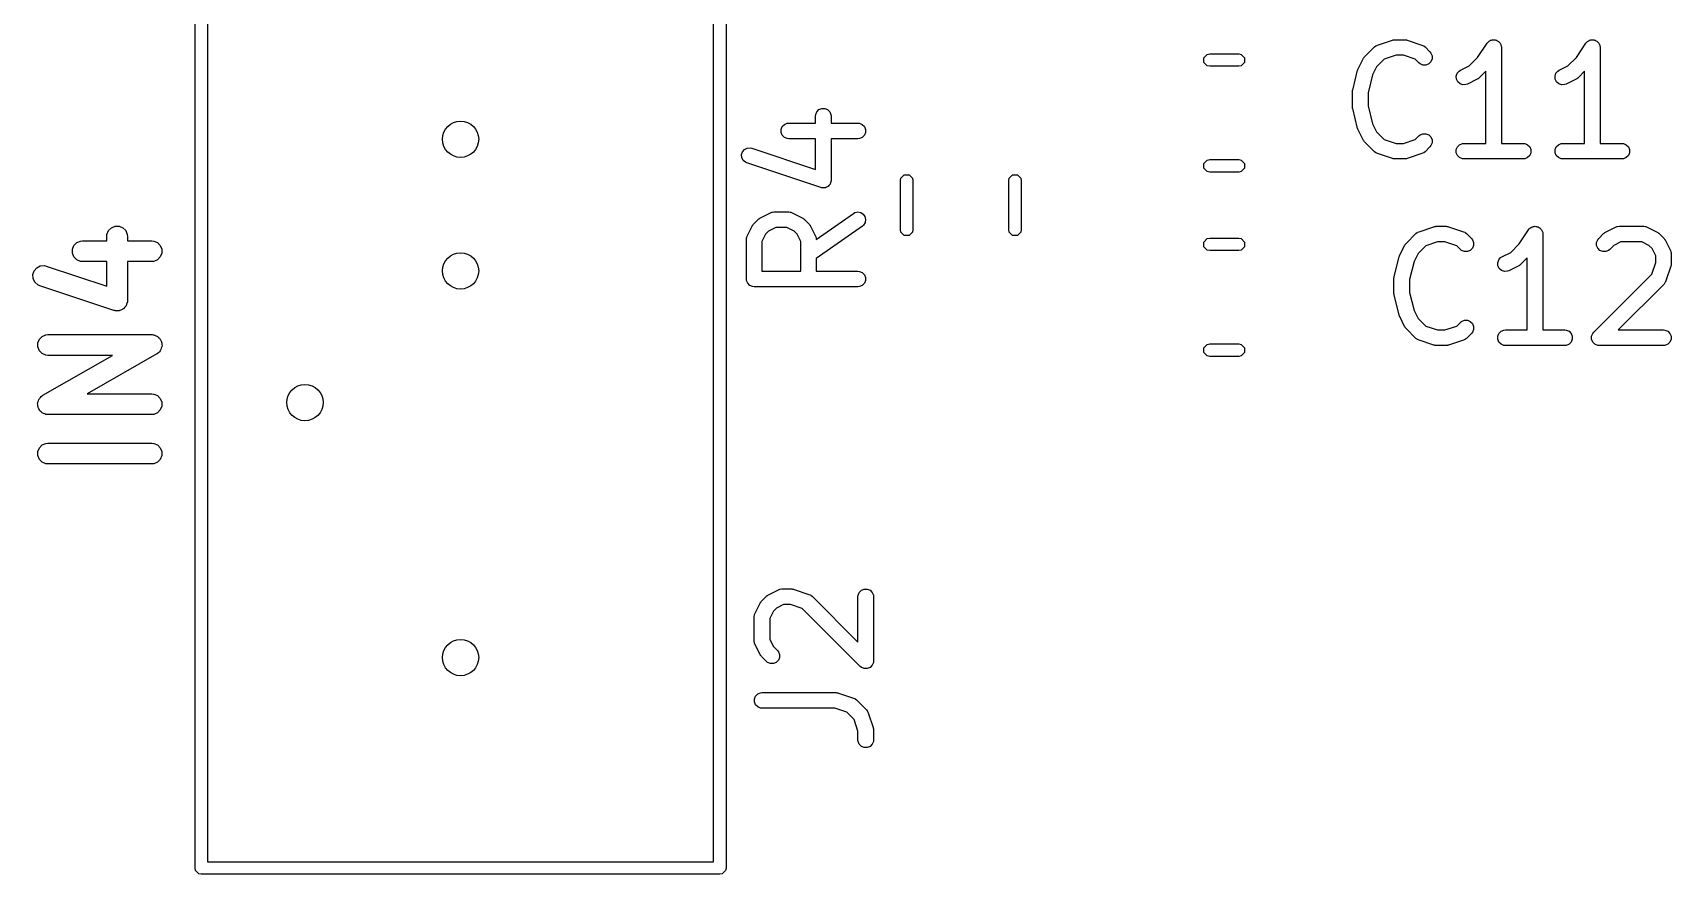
# Model space of a CAD drawing. Extents: x 2.43 to 5.06, y -5.33 to -2.63.
# Drawn here: x 2.427 to 3.049, y -3.879 to -3.56 of the extents above; entities that cross this region are included whole.
import ezdxf

# ---------------------------------------------------------------- set-up
doc = ezdxf.new("R2010")
doc.units = 0
doc.header["$MEASUREMENT"] = 0
doc.layers.add('BLACK', color=7, linetype='CONTINUOUS')

msp = doc.modelspace()

# ---------------------------------------------------------------- linework, layer by layer
at = {"layer": 'BLACK', "linetype": 'CONTINUOUS'}
for p, q in [((2.48827, -3.87677), (2.48827, -3.22323)), ((2.49299, -3.22559), (2.49299, -3.87441)), ((2.68512, -3.87441), (2.68512, -3.22559)), ((2.68984, -3.22323), (2.68984, -3.87677)), ((2.93667, -3.56446), (2.9372, -3.56422)), ((2.9372, -3.56422), (2.94282, -3.56235)), ((2.94282, -3.56235), (2.94311, -3.56228)), ((2.94311, -3.56228), (2.94318, -3.56225)), ((2.94318, -3.56225), (2.94329, -3.56224)), ((2.94329, -3.56224), (2.94339, -3.56222)), ((2.94339, -3.56222), (2.94347, -3.56223)), ((2.94347, -3.56223), (2.94376, -3.5622)), ((2.94376, -3.5622), (2.94751, -3.5622)), ((2.94751, -3.5622), (2.9478, -3.56223)), ((2.9478, -3.56223), (2.94788, -3.56222)), ((2.94788, -3.56222), (2.94798, -3.56224)), ((2.94798, -3.56224), (2.94808, -3.56225)), ((2.94808, -3.56225), (2.94815, -3.56228)), ((2.94815, -3.56228), (2.94844, -3.56235)), ((2.94844, -3.56235), (2.95406, -3.56422)), ((2.95406, -3.56422), (2.95459, -3.56446)), ((2.97521, -3.56889), (2.9788, -3.56351)), ((2.9788, -3.56351), (2.97916, -3.56306)), ((2.9788, -3.56351), (2.9788, -3.56351)), ((2.9788, -3.56351), (2.9788, -3.56351)), ((2.9788, -3.56351), (2.9788, -3.56351)), ((2.97916, -3.56306), (2.97941, -3.5629)), ((2.97941, -3.5629), (2.97961, -3.5627)), ((2.97961, -3.5627), (2.97988, -3.56258)), ((2.97988, -3.56258), (2.98012, -3.56242)), ((2.98012, -3.56242), (2.98041, -3.56237)), ((2.98041, -3.56237), (2.98068, -3.56225)), ((2.98068, -3.56225), (2.98097, -3.56225)), ((2.98097, -3.56225), (2.98125, -3.5622)), ((2.98125, -3.5622), (2.98154, -3.56225)), ((2.98154, -3.56225), (2.98183, -3.56225)), ((2.98183, -3.56225), (2.9821, -3.56237)), ((2.9821, -3.56237), (2.98238, -3.56242)), ((2.98238, -3.56242), (2.98262, -3.56258)), ((2.98262, -3.56258), (2.98289, -3.5627)), ((2.98289, -3.5627), (2.9831, -3.5629)), ((2.9831, -3.5629), (2.98334, -3.56306)), ((2.98334, -3.56306), (2.9835, -3.5633)), ((2.9835, -3.5633), (2.98371, -3.56351)), ((2.98371, -3.56351), (2.98382, -3.56378)), ((2.98382, -3.56378), (2.98398, -3.56402)), ((2.98398, -3.56402), (2.98404, -3.5643)), ((2.98404, -3.5643), (2.98415, -3.56457)), ((3.0127, -3.56889), (3.01629, -3.56351)), ((3.01629, -3.56351), (3.01666, -3.56306)), ((3.01629, -3.56351), (3.01629, -3.56351)), ((3.01629, -3.56351), (3.01629, -3.56351)), ((3.01629, -3.56351), (3.01629, -3.56351)), ((3.01666, -3.56306), (3.0169, -3.5629)), ((3.0169, -3.5629), (3.01711, -3.5627)), ((3.01711, -3.5627), (3.01737, -3.56258)), ((3.01737, -3.56258), (3.01761, -3.56242)), ((3.01761, -3.56242), (3.0179, -3.56237)), ((3.0179, -3.56237), (3.01817, -3.56225)), ((3.01817, -3.56225), (3.01846, -3.56225)), ((3.01846, -3.56225), (3.01874, -3.5622)), ((3.01874, -3.5622), (3.01903, -3.56225)), ((3.01903, -3.56225), (3.01932, -3.56225)), ((3.01932, -3.56225), (3.01959, -3.56237)), ((3.01959, -3.56237), (3.01987, -3.56242)), ((3.01987, -3.56242), (3.02012, -3.56258)), ((3.02012, -3.56258), (3.02039, -3.5627)), ((3.02039, -3.5627), (3.02059, -3.5629)), ((3.02059, -3.5629), (3.02083, -3.56306)), ((3.02083, -3.56306), (3.021, -3.5633)), ((3.021, -3.5633), (3.0212, -3.56351)), ((3.0212, -3.56351), (3.02131, -3.56378)), ((3.02131, -3.56378), (3.02147, -3.56402)), ((3.02147, -3.56402), (3.02153, -3.5643)), ((3.02153, -3.5643), (3.02164, -3.56457)), ((2.87128, -3.56902), (2.87256, -3.56774)), ((2.87128, -3.57083), (2.87128, -3.56902)), ((2.87256, -3.56774), (2.87347, -3.56756)), ((2.87347, -3.56756), (2.88453, -3.56756)), ((2.88453, -3.56756), (2.88544, -3.56774)), ((2.88544, -3.56774), (2.88672, -3.56902)), ((2.88672, -3.56902), (2.88672, -3.57083)), ((2.92987, -3.5732), (2.93174, -3.56945)), ((2.93174, -3.56945), (2.9319, -3.56921)), ((2.9319, -3.56921), (2.93193, -3.56913)), ((2.93193, -3.56913), (2.93199, -3.56905)), ((2.93199, -3.56905), (2.93205, -3.56896)), ((2.93205, -3.56896), (2.93211, -3.56891)), ((2.93211, -3.56891), (2.9323, -3.56869)), ((2.9323, -3.56869), (2.93604, -3.56494)), ((2.93604, -3.56494), (2.93649, -3.56457)), ((2.93649, -3.56457), (2.93659, -3.56453)), ((2.93659, -3.56453), (2.93667, -3.56446)), ((2.93973, -3.56961), (2.93681, -3.57252)), ((2.94424, -3.5681), (2.93973, -3.56961)), ((2.94703, -3.5681), (2.94424, -3.5681)), ((2.95154, -3.56961), (2.94703, -3.5681)), ((2.95292, -3.57099), (2.95154, -3.56961)), ((2.95459, -3.56446), (2.95467, -3.56453)), ((2.95467, -3.56453), (2.95477, -3.56457)), ((2.95477, -3.56457), (2.95522, -3.56494)), ((2.95522, -3.56494), (2.95709, -3.56681)), ((2.95709, -3.56681), (2.95746, -3.56726)), ((2.95746, -3.56726), (2.9579, -3.56832)), ((2.9579, -3.56948), (2.95746, -3.57054)), ((2.9579, -3.56832), (2.9579, -3.56948)), ((2.972, -3.5721), (2.97521, -3.56889)), ((2.98415, -3.56457), (2.9842, -3.56514)), ((2.9842, -3.56514), (2.98421, -3.56515)), ((2.98421, -3.56515), (2.9842, -3.56515)), ((2.9842, -3.56515), (2.98421, -3.56515)), ((2.98421, -3.56515), (2.98421, -3.60157)), ((3.0095, -3.5721), (3.0127, -3.56889)), ((3.02164, -3.56457), (3.0217, -3.56514)), ((3.0217, -3.56514), (3.0217, -3.56515)), ((3.0217, -3.56515), (3.0217, -3.56515)), ((3.0217, -3.56515), (3.0217, -3.56515)), ((3.0217, -3.56515), (3.0217, -3.60157)), ((2.87256, -3.5721), (2.87128, -3.57083)), ((2.87347, -3.57228), (2.87256, -3.5721)), ((2.88453, -3.57228), (2.87347, -3.57228)), ((2.88544, -3.5721), (2.88453, -3.57228)), ((2.88672, -3.57083), (2.88544, -3.5721)), ((2.92777, -3.58131), (2.92964, -3.57381)), ((2.92964, -3.57381), (2.92966, -3.57377)), ((2.92966, -3.57374), (2.92975, -3.5735)), ((2.92966, -3.57377), (2.92966, -3.57374)), ((2.92975, -3.5735), (2.92984, -3.57326)), ((2.92984, -3.57326), (2.92985, -3.57325)), ((2.92985, -3.57325), (2.92987, -3.5732)), ((2.93529, -3.57555), (2.93359, -3.58239)), ((2.93681, -3.57252), (2.93529, -3.57555)), ((2.95337, -3.57136), (2.95292, -3.57099)), ((2.95443, -3.5718), (2.95337, -3.57136)), ((2.95558, -3.5718), (2.95443, -3.5718)), ((2.95665, -3.57136), (2.95558, -3.5718)), ((2.95746, -3.57054), (2.95665, -3.57136)), ((2.96707, -3.57603), (2.96744, -3.57494)), ((2.96716, -3.57718), (2.96707, -3.57603)), ((2.96744, -3.57494), (2.96819, -3.57407)), ((2.96819, -3.57407), (2.96868, -3.57376)), ((2.96868, -3.57376), (2.972, -3.5721)), ((2.97584, -3.57661), (2.97561, -3.5768)), ((2.9783, -3.57415), (2.97584, -3.57661)), ((2.9783, -3.60157), (2.9783, -3.57415)), ((3.00457, -3.57603), (3.00493, -3.57494)), ((3.00465, -3.57718), (3.00457, -3.57603)), ((3.00493, -3.57494), (3.00569, -3.57407)), ((3.00569, -3.57407), (3.00618, -3.57376)), ((3.00618, -3.57376), (3.0095, -3.5721)), ((3.01334, -3.57661), (3.01311, -3.5768)), ((3.01579, -3.57415), (3.01334, -3.57661)), ((3.01579, -3.60157), (3.01579, -3.57415)), ((2.92768, -3.58188), (2.92772, -3.58166)), ((2.92769, -3.58192), (2.92768, -3.58188)), ((2.92768, -3.58202), (2.92769, -3.58192)), ((2.92768, -3.58765), (2.92768, -3.58202)), ((2.92772, -3.58166), (2.92774, -3.58145)), ((2.92774, -3.58145), (2.92775, -3.58141)), ((2.92775, -3.58141), (2.92777, -3.58131)), ((2.93359, -3.58239), (2.93359, -3.58728)), ((2.96767, -3.57821), (2.96716, -3.57718)), ((2.96854, -3.57896), (2.96767, -3.57821)), ((2.96963, -3.57933), (2.96854, -3.57896)), ((2.97078, -3.57925), (2.96963, -3.57933)), ((2.97132, -3.57904), (2.97078, -3.57925)), ((2.97507, -3.57717), (2.97132, -3.57904)), ((2.97532, -3.57701), (2.97507, -3.57717)), ((2.97539, -3.57698), (2.97532, -3.57701)), ((2.97547, -3.57691), (2.97539, -3.57698)), ((2.97556, -3.57686), (2.97547, -3.57691)), ((2.97561, -3.5768), (2.97556, -3.57686)), ((3.00517, -3.57821), (3.00465, -3.57718)), ((3.00604, -3.57896), (3.00517, -3.57821)), ((3.00713, -3.57933), (3.00604, -3.57896)), ((3.00828, -3.57925), (3.00713, -3.57933)), ((3.00882, -3.57904), (3.00828, -3.57925)), ((3.01257, -3.57717), (3.00882, -3.57904)), ((3.01282, -3.57701), (3.01257, -3.57717)), ((3.01289, -3.57698), (3.01282, -3.57701)), ((3.01297, -3.57691), (3.01289, -3.57698)), ((3.01306, -3.57686), (3.01297, -3.57691)), ((3.01311, -3.5768), (3.01306, -3.57686)), ((2.72433, -3.58955), (2.72514, -3.58874)), ((2.72514, -3.58874), (2.72621, -3.5883)), ((2.72621, -3.5883), (2.72736, -3.5883)), ((2.72736, -3.5883), (2.72842, -3.58874)), ((2.72842, -3.58874), (2.72924, -3.58955)), ((2.92769, -3.58775), (2.92768, -3.58765)), ((2.92768, -3.58779), (2.92769, -3.58775)), ((2.92772, -3.58801), (2.92768, -3.58779)), ((2.92774, -3.58822), (2.92772, -3.58801)), ((2.92775, -3.58826), (2.92774, -3.58822)), ((2.92777, -3.58836), (2.92775, -3.58826)), ((2.92964, -3.59586), (2.92777, -3.58836)), ((2.93359, -3.58728), (2.93529, -3.59412)), ((2.71076, -3.59624), (2.7112, -3.59518)), ((2.7112, -3.59518), (2.71202, -3.59436)), ((2.71202, -3.59436), (2.71308, -3.59392)), ((2.71308, -3.59392), (2.71366, -3.59386)), ((2.71366, -3.59386), (2.72383, -3.59386)), ((2.72383, -3.59119), (2.72389, -3.59062)), ((2.72383, -3.59386), (2.72383, -3.59119)), ((2.72389, -3.59062), (2.72433, -3.58955)), ((2.72924, -3.58955), (2.72968, -3.59062)), ((2.72968, -3.59062), (2.72974, -3.59119)), ((2.72974, -3.59119), (2.72974, -3.59386)), ((2.72974, -3.59386), (2.73991, -3.59386)), ((2.73991, -3.59386), (2.74048, -3.59392)), ((2.74048, -3.59392), (2.74155, -3.59436)), ((2.74155, -3.59436), (2.74236, -3.59518)), ((2.74236, -3.59518), (2.7428, -3.59624)), ((2.93529, -3.59412), (2.93681, -3.59715)), ((2.71076, -3.59739), (2.71076, -3.59624)), ((2.7112, -3.59846), (2.71076, -3.59739)), ((2.71202, -3.59927), (2.7112, -3.59846)), ((2.71308, -3.59971), (2.71202, -3.59927)), ((2.71366, -3.59977), (2.71308, -3.59971)), ((2.72383, -3.59977), (2.71366, -3.59977)), ((2.72383, -3.61147), (2.72383, -3.59977)), ((2.73991, -3.59977), (2.72974, -3.59977)), ((2.72974, -3.59977), (2.72974, -3.61556)), ((2.74048, -3.59971), (2.73991, -3.59977)), ((2.74155, -3.59927), (2.74048, -3.59971)), ((2.74236, -3.59846), (2.74155, -3.59927)), ((2.7428, -3.59739), (2.74236, -3.59846)), ((2.7428, -3.59624), (2.7428, -3.59739)), ((2.92966, -3.59591), (2.92964, -3.59586)), ((2.92966, -3.59593), (2.92966, -3.59591)), ((2.92975, -3.59617), (2.92966, -3.59593)), ((2.92984, -3.59641), (2.92975, -3.59617)), ((2.92985, -3.59642), (2.92984, -3.59641)), ((2.92987, -3.59647), (2.92985, -3.59642)), ((2.93174, -3.60022), (2.92987, -3.59647)), ((2.9319, -3.60046), (2.93174, -3.60022)), ((2.93193, -3.60054), (2.9319, -3.60046)), ((2.93199, -3.60062), (2.93193, -3.60054)), ((2.93205, -3.60071), (2.93199, -3.60062)), ((2.93211, -3.60076), (2.93205, -3.60071)), ((2.9323, -3.60098), (2.93211, -3.60076)), ((2.93604, -3.60473), (2.9323, -3.60098)), ((2.93681, -3.59715), (2.93973, -3.60006)), ((2.93973, -3.60006), (2.94424, -3.60157)), ((2.94424, -3.60157), (2.94703, -3.60157)), ((2.94703, -3.60157), (2.95154, -3.60006)), ((2.95154, -3.60006), (2.95292, -3.59868)), ((2.95292, -3.59868), (2.95337, -3.59832)), ((2.95337, -3.59832), (2.95443, -3.59787)), ((2.95443, -3.59787), (2.95558, -3.59787)), ((2.95558, -3.59787), (2.95665, -3.59832)), ((2.95665, -3.59832), (2.95746, -3.59913)), ((2.95746, -3.59913), (2.9579, -3.60019)), ((2.9579, -3.60135), (2.95746, -3.60241)), ((2.9579, -3.60019), (2.9579, -3.60135)), ((2.96836, -3.60207), (2.96943, -3.60162)), ((2.96943, -3.60162), (2.97, -3.60157)), ((2.97, -3.60157), (2.9783, -3.60157)), ((2.98421, -3.60157), (2.9925, -3.60157)), ((2.9925, -3.60157), (2.99308, -3.60162)), ((2.99308, -3.60162), (2.99414, -3.60207)), ((3.00586, -3.60207), (3.00692, -3.60162)), ((3.00692, -3.60162), (3.0075, -3.60157)), ((3.0075, -3.60157), (3.01579, -3.60157)), ((3.0217, -3.60157), (3.03, -3.60157)), ((3.03, -3.60157), (3.03057, -3.60162)), ((3.03057, -3.60162), (3.03164, -3.60207)), ((2.69573, -3.60582), (2.6961, -3.60473)), ((2.69581, -3.60697), (2.69573, -3.60582)), ((2.69633, -3.608), (2.69581, -3.60697)), ((2.6961, -3.60473), (2.69685, -3.60386)), ((2.69685, -3.60386), (2.69788, -3.60334)), ((2.69788, -3.60334), (2.69903, -3.60326)), ((2.69903, -3.60326), (2.6996, -3.60339)), ((2.6996, -3.60339), (2.72383, -3.61147)), ((2.87256, -3.6079), (2.87347, -3.60772)), ((2.87347, -3.60772), (2.88453, -3.60772)), ((2.88453, -3.60772), (2.88544, -3.6079)), ((2.93649, -3.6051), (2.93604, -3.60473)), ((2.93659, -3.60514), (2.93649, -3.6051)), ((2.93667, -3.60521), (2.93659, -3.60514)), ((2.9372, -3.60545), (2.93667, -3.60521)), ((2.94282, -3.60732), (2.9372, -3.60545)), ((2.94311, -3.60739), (2.94282, -3.60732)), ((2.94318, -3.60742), (2.94311, -3.60739)), ((2.94329, -3.60743), (2.94318, -3.60742)), ((2.94339, -3.60745), (2.94329, -3.60743)), ((2.94347, -3.60744), (2.94339, -3.60745)), ((2.94376, -3.60747), (2.94347, -3.60744)), ((2.94751, -3.60747), (2.94376, -3.60747)), ((2.9478, -3.60744), (2.94751, -3.60747)), ((2.94788, -3.60745), (2.9478, -3.60744)), ((2.94798, -3.60743), (2.94788, -3.60745)), ((2.94808, -3.60742), (2.94798, -3.60743)), ((2.94815, -3.60739), (2.94808, -3.60742)), ((2.94844, -3.60732), (2.94815, -3.60739)), ((2.95406, -3.60545), (2.94844, -3.60732)), ((2.95459, -3.60521), (2.95406, -3.60545)), ((2.95467, -3.60514), (2.95459, -3.60521)), ((2.95477, -3.6051), (2.95467, -3.60514)), ((2.95522, -3.60473), (2.95477, -3.6051)), ((2.95709, -3.60286), (2.95522, -3.60473)), ((2.95746, -3.60241), (2.95709, -3.60286)), ((2.96711, -3.60394), (2.96755, -3.60288)), ((2.96711, -3.6051), (2.96711, -3.60394)), ((2.96755, -3.60616), (2.96711, -3.6051)), ((2.96755, -3.60288), (2.96836, -3.60207)), ((2.96836, -3.60698), (2.96755, -3.60616)), ((2.96943, -3.60742), (2.96836, -3.60698)), ((2.97, -3.60747), (2.96943, -3.60742)), ((2.9925, -3.60747), (2.97, -3.60747)), ((2.99308, -3.60742), (2.9925, -3.60747)), ((2.99414, -3.60698), (2.99308, -3.60742)), ((2.99414, -3.60207), (2.99496, -3.60288)), ((2.99496, -3.60616), (2.99414, -3.60698)), ((2.99496, -3.60288), (2.9954, -3.60394)), ((2.9954, -3.6051), (2.99496, -3.60616)), ((2.9954, -3.60394), (2.9954, -3.6051)), ((3.0046, -3.60394), (3.00504, -3.60288)), ((3.0046, -3.6051), (3.0046, -3.60394)), ((3.00504, -3.60616), (3.0046, -3.6051)), ((3.00504, -3.60288), (3.00586, -3.60207)), ((3.00586, -3.60698), (3.00504, -3.60616)), ((3.00692, -3.60742), (3.00586, -3.60698)), ((3.0075, -3.60747), (3.00692, -3.60742)), ((3.03, -3.60747), (3.0075, -3.60747)), ((3.03057, -3.60742), (3.03, -3.60747)), ((3.03164, -3.60698), (3.03057, -3.60742)), ((3.03164, -3.60207), (3.03245, -3.60288)), ((3.03245, -3.60616), (3.03164, -3.60698)), ((3.03245, -3.60288), (3.03289, -3.60394)), ((3.03289, -3.6051), (3.03245, -3.60616)), ((3.03289, -3.60394), (3.03289, -3.6051)), ((2.6972, -3.60875), (2.69633, -3.608)), ((2.69773, -3.60899), (2.6972, -3.60875)), ((2.72585, -3.61836), (2.69773, -3.60899)), ((2.75625, -3.61476), (2.75753, -3.61348)), ((2.75753, -3.61348), (2.75933, -3.61348)), ((2.75933, -3.61348), (2.76061, -3.61476)), ((2.79739, -3.61476), (2.79867, -3.61348)), ((2.79867, -3.61348), (2.80047, -3.61348)), ((2.80047, -3.61348), (2.80175, -3.61476)), ((2.87128, -3.60917), (2.87256, -3.6079)), ((2.87128, -3.61098), (2.87128, -3.60917)), ((2.87256, -3.61226), (2.87128, -3.61098)), ((2.87347, -3.61244), (2.87256, -3.61226)), ((2.88453, -3.61244), (2.87347, -3.61244)), ((2.88544, -3.61226), (2.88453, -3.61244)), ((2.88544, -3.6079), (2.88672, -3.60917)), ((2.88672, -3.61098), (2.88544, -3.61226)), ((2.88672, -3.60917), (2.88672, -3.61098)), ((2.72613, -3.61843), (2.72585, -3.61836)), ((2.72621, -3.61846), (2.72613, -3.61843)), ((2.72627, -3.61846), (2.72621, -3.61846)), ((2.72641, -3.61849), (2.72627, -3.61846)), ((2.72689, -3.61846), (2.72641, -3.61849)), ((2.72736, -3.61846), (2.72689, -3.61846)), ((2.72746, -3.61842), (2.72736, -3.61846)), ((2.72756, -3.61841), (2.72746, -3.61842)), ((2.72799, -3.6182), (2.72756, -3.61841)), ((2.72842, -3.61802), (2.72799, -3.6182)), ((2.7285, -3.61794), (2.72842, -3.61802)), ((2.72859, -3.6179), (2.7285, -3.61794)), ((2.7289, -3.61754), (2.72859, -3.6179)), ((2.72924, -3.6172), (2.7289, -3.61754)), ((2.72928, -3.61711), (2.72924, -3.6172)), ((2.72935, -3.61703), (2.72928, -3.61711)), ((2.7295, -3.61658), (2.72935, -3.61703)), ((2.72968, -3.61614), (2.7295, -3.61658)), ((2.72969, -3.61599), (2.72968, -3.61614)), ((2.72971, -3.61593), (2.72969, -3.61599)), ((2.72974, -3.61556), (2.72971, -3.61586)), ((2.72971, -3.61586), (2.72971, -3.61593)), ((2.75607, -3.61566), (2.75625, -3.61476)), ((2.75607, -3.63434), (2.75607, -3.61566)), ((2.76061, -3.61476), (2.76079, -3.61566)), ((2.76079, -3.61566), (2.76079, -3.63434)), ((2.79721, -3.61566), (2.79739, -3.61476)), ((2.79721, -3.63434), (2.79721, -3.61566)), ((2.80175, -3.61476), (2.80193, -3.61566)), ((2.80193, -3.61566), (2.80193, -3.63434)), ((2.69993, -3.63274), (2.69996, -3.63267)), ((2.69996, -3.63267), (2.70002, -3.63259)), ((2.70002, -3.63259), (2.70008, -3.6325)), ((2.70008, -3.6325), (2.70014, -3.63245)), ((2.70014, -3.63245), (2.70032, -3.63222)), ((2.70032, -3.63222), (2.7022, -3.63035)), ((2.7022, -3.63035), (2.70242, -3.63016)), ((2.70242, -3.63016), (2.70248, -3.6301)), ((2.70248, -3.6301), (2.70256, -3.63005)), ((2.70256, -3.63005), (2.70265, -3.62998)), ((2.70265, -3.62998), (2.70272, -3.62995)), ((2.70272, -3.62995), (2.70297, -3.6298)), ((2.70297, -3.6298), (2.70671, -3.62792)), ((2.70671, -3.62792), (2.70726, -3.62771)), ((2.70726, -3.62771), (2.70736, -3.62771)), ((2.70736, -3.62771), (2.70746, -3.62767)), ((2.70746, -3.62767), (2.70804, -3.62761)), ((2.70804, -3.62761), (2.71366, -3.62761)), ((2.71366, -3.62761), (2.71424, -3.62767)), ((2.71424, -3.62767), (2.71433, -3.62771)), ((2.71433, -3.62771), (2.71444, -3.62771)), ((2.71444, -3.62771), (2.71498, -3.62792)), ((2.71498, -3.62792), (2.71873, -3.6298)), ((2.71873, -3.6298), (2.71898, -3.62995)), ((2.71898, -3.62995), (2.71905, -3.62998)), ((2.71905, -3.62998), (2.71913, -3.63005)), ((2.71913, -3.63005), (2.71922, -3.6301)), ((2.71922, -3.6301), (2.71927, -3.63016)), ((2.71927, -3.63016), (2.7195, -3.63035)), ((2.7195, -3.63035), (2.72137, -3.63222)), ((2.72137, -3.63222), (2.72156, -3.63245)), ((2.72156, -3.63245), (2.72162, -3.6325)), ((2.72162, -3.6325), (2.72167, -3.63259)), ((2.72167, -3.63259), (2.72174, -3.63267)), ((2.72174, -3.63267), (2.72177, -3.63274)), ((2.72411, -3.63802), (2.73821, -3.62814)), ((2.73821, -3.62814), (2.73872, -3.62786)), ((2.73872, -3.62786), (2.73984, -3.62761)), ((2.73984, -3.62761), (2.74098, -3.62781)), ((2.74098, -3.62781), (2.74195, -3.62843)), ((2.74204, -3.6326), (2.7416, -3.63298)), ((2.74195, -3.62843), (2.74261, -3.62937)), ((2.74266, -3.63163), (2.74204, -3.6326)), ((2.74261, -3.62937), (2.74286, -3.6305)), ((2.74286, -3.6305), (2.74266, -3.63163)), ((2.44337, -3.63923), (2.44479, -3.63864)), ((2.44479, -3.63864), (2.44556, -3.63857)), ((2.44556, -3.63857), (2.45474, -3.63857)), ((2.45474, -3.63688), (2.45482, -3.63611)), ((2.45474, -3.63857), (2.45474, -3.63688)), ((2.45482, -3.63611), (2.45541, -3.63469)), ((2.45541, -3.63469), (2.45649, -3.63361)), ((2.45649, -3.63361), (2.45791, -3.63302)), ((2.45791, -3.63302), (2.45945, -3.63302)), ((2.45945, -3.63302), (2.46087, -3.63361)), ((2.46087, -3.63361), (2.46195, -3.63469)), ((2.46195, -3.63469), (2.46254, -3.63611)), ((2.46254, -3.63611), (2.46262, -3.63688)), ((2.46262, -3.63688), (2.46262, -3.63857)), ((2.46262, -3.63857), (2.4718, -3.63857)), ((2.4718, -3.63857), (2.47257, -3.63864)), ((2.47257, -3.63864), (2.47399, -3.63923)), ((2.69758, -3.63806), (2.69764, -3.63748)), ((2.69758, -3.65306), (2.69758, -3.63806)), ((2.69764, -3.63748), (2.69768, -3.63739)), ((2.69768, -3.63739), (2.69769, -3.63728)), ((2.69769, -3.63728), (2.6979, -3.63674)), ((2.6979, -3.63674), (2.69977, -3.63299)), ((2.69977, -3.63299), (2.69993, -3.63274)), ((2.70484, -3.63606), (2.70349, -3.63876)), ((2.70349, -3.63876), (2.70349, -3.65011)), ((2.70603, -3.63486), (2.70484, -3.63606)), ((2.70873, -3.63351), (2.70603, -3.63486)), ((2.71296, -3.63351), (2.70873, -3.63351)), ((2.71566, -3.63486), (2.71296, -3.63351)), ((2.71686, -3.63606), (2.71566, -3.63486)), ((2.71821, -3.63876), (2.71686, -3.63606)), ((2.71821, -3.65011), (2.71821, -3.63876)), ((2.72177, -3.63274), (2.72192, -3.63299)), ((2.72192, -3.63299), (2.7238, -3.63674)), ((2.7238, -3.63674), (2.72401, -3.63728)), ((2.72401, -3.63728), (2.72401, -3.63739)), ((2.72401, -3.63739), (2.72405, -3.63748)), ((2.72405, -3.63748), (2.72411, -3.63802)), ((2.7416, -3.63298), (2.72411, -3.64522)), ((2.75625, -3.63524), (2.75607, -3.63434)), ((2.75753, -3.63652), (2.75625, -3.63524)), ((2.75933, -3.63652), (2.75753, -3.63652)), ((2.76061, -3.63524), (2.75933, -3.63652)), ((2.76079, -3.63434), (2.76061, -3.63524)), ((2.79739, -3.63524), (2.79721, -3.63434)), ((2.79867, -3.63652), (2.79739, -3.63524)), ((2.80047, -3.63652), (2.79867, -3.63652)), ((2.80175, -3.63524), (2.80047, -3.63652)), ((2.80193, -3.63434), (2.80175, -3.63524)), ((2.87128, -3.63902), (2.87256, -3.63774)), ((2.87256, -3.63774), (2.87347, -3.63756)), ((2.87347, -3.63756), (2.88453, -3.63756)), ((2.88453, -3.63756), (2.88544, -3.63774)), ((2.88544, -3.63774), (2.88672, -3.63902)), ((2.94804, -3.63955), (2.95179, -3.6358)), ((2.95179, -3.6358), (2.95224, -3.63544)), ((2.95224, -3.63544), (2.95234, -3.6354)), ((2.95234, -3.6354), (2.95242, -3.63533)), ((2.95242, -3.63533), (2.95295, -3.63509)), ((2.95295, -3.63509), (2.95857, -3.63322)), ((2.95857, -3.63322), (2.95886, -3.63315)), ((2.95886, -3.63315), (2.95893, -3.63312)), ((2.95893, -3.63312), (2.95903, -3.63311)), ((2.95903, -3.63311), (2.95914, -3.63309)), ((2.95914, -3.63309), (2.95921, -3.63309)), ((2.95921, -3.63309), (2.95951, -3.63306)), ((2.95951, -3.63306), (2.96325, -3.63306)), ((2.96325, -3.63306), (2.96355, -3.63309)), ((2.96355, -3.63309), (2.96362, -3.63309)), ((2.96362, -3.63309), (2.96373, -3.63311)), ((2.96373, -3.63311), (2.96383, -3.63312)), ((2.96383, -3.63312), (2.9639, -3.63315)), ((2.9639, -3.63315), (2.96419, -3.63322)), ((2.96419, -3.63322), (2.96981, -3.63509)), ((2.96981, -3.63509), (2.97034, -3.63533)), ((2.97034, -3.63533), (2.97042, -3.6354)), ((2.97042, -3.6354), (2.97052, -3.63544)), ((2.97052, -3.63544), (2.97097, -3.6358)), ((2.97097, -3.6358), (2.97284, -3.63768)), ((2.97284, -3.63768), (2.97321, -3.63813)), ((2.97321, -3.63813), (2.97365, -3.63919)), ((2.99096, -3.63976), (2.99454, -3.63438)), ((2.99454, -3.63438), (2.99454, -3.63438)), ((2.99454, -3.63438), (2.99455, -3.63438)), ((2.99455, -3.63437), (2.99491, -3.63393)), ((2.99455, -3.63438), (2.99455, -3.63437)), ((2.99491, -3.63393), (2.99515, -3.63377)), ((2.99515, -3.63377), (2.99536, -3.63356)), ((2.99536, -3.63356), (2.99563, -3.63345)), ((2.99563, -3.63345), (2.99587, -3.63329)), ((2.99587, -3.63329), (2.99615, -3.63323)), ((2.99615, -3.63323), (2.99642, -3.63312)), ((2.99642, -3.63312), (2.99671, -3.63312)), ((2.99671, -3.63312), (2.997, -3.63306)), ((2.997, -3.63306), (2.99728, -3.63312)), ((2.99728, -3.63312), (2.99758, -3.63312)), ((2.99758, -3.63312), (2.99784, -3.63323)), ((2.99784, -3.63323), (2.99813, -3.63329)), ((2.99813, -3.63329), (2.99837, -3.63345)), ((2.99837, -3.63345), (2.99864, -3.63356)), ((2.99864, -3.63356), (2.99885, -3.63377)), ((2.99885, -3.63377), (2.99909, -3.63393)), ((2.99909, -3.63393), (2.99925, -3.63417)), ((2.99925, -3.63417), (2.99946, -3.63438)), ((2.99946, -3.63438), (2.99957, -3.63464)), ((2.99957, -3.63464), (2.99973, -3.63488)), ((2.99973, -3.63488), (2.99978, -3.63517)), ((2.99978, -3.63517), (2.9999, -3.63544)), ((2.9999, -3.63544), (2.99995, -3.63601)), ((2.99995, -3.63601), (2.99995, -3.63601)), ((2.99995, -3.63601), (2.99995, -3.63601)), ((2.99995, -3.63601), (2.99995, -3.63602)), ((2.99995, -3.63602), (2.99995, -3.67243)), ((3.02035, -3.63919), (3.02079, -3.63813)), ((3.02079, -3.63813), (3.02116, -3.63768)), ((3.02116, -3.63768), (3.02303, -3.6358)), ((3.02303, -3.6358), (3.02326, -3.63562)), ((3.02326, -3.63562), (3.02331, -3.63556)), ((3.02331, -3.63556), (3.0234, -3.6355)), ((3.0234, -3.6355), (3.02348, -3.63544)), ((3.02348, -3.63544), (3.02355, -3.63541)), ((3.02355, -3.63541), (3.0238, -3.63525)), ((3.0238, -3.63525), (3.02755, -3.63338)), ((3.02755, -3.63338), (3.02809, -3.63317)), ((3.02809, -3.63317), (3.0282, -3.63316)), ((3.0282, -3.63316), (3.0283, -3.63312)), ((3.0283, -3.63312), (3.02887, -3.63306)), ((3.02887, -3.63306), (3.03825, -3.63306)), ((3.03825, -3.63306), (3.03882, -3.63312)), ((3.03882, -3.63312), (3.03892, -3.63316)), ((3.03892, -3.63316), (3.03903, -3.63317)), ((3.03903, -3.63317), (3.03957, -3.63338)), ((3.03957, -3.63338), (3.04332, -3.63525)), ((3.04332, -3.63525), (3.04356, -3.63541)), ((3.04356, -3.63541), (3.04364, -3.63544)), ((3.04364, -3.63544), (3.04372, -3.6355)), ((3.04372, -3.6355), (3.04381, -3.63556)), ((3.04381, -3.63556), (3.04386, -3.63562)), ((3.04386, -3.63562), (3.04408, -3.6358)), ((3.04408, -3.6358), (3.04596, -3.63768)), ((3.04596, -3.63768), (3.04614, -3.6379)), ((3.04614, -3.6379), (3.0462, -3.63796)), ((3.0462, -3.63796), (3.04626, -3.63804)), ((3.04626, -3.63804), (3.04632, -3.63813)), ((3.04632, -3.63813), (3.04635, -3.6382)), ((3.04635, -3.6382), (3.04651, -3.63845)), ((3.04651, -3.63845), (3.04839, -3.6422)), ((2.4417, -3.64174), (2.44228, -3.64032)), ((2.4417, -3.64327), (2.4417, -3.64174)), ((2.44228, -3.64469), (2.4417, -3.64327)), ((2.44228, -3.64032), (2.44337, -3.63923)), ((2.44337, -3.64578), (2.44228, -3.64469)), ((2.47399, -3.63923), (2.47508, -3.64032)), ((2.47508, -3.64469), (2.47399, -3.64578)), ((2.47508, -3.64032), (2.47567, -3.64174)), ((2.47567, -3.64327), (2.47508, -3.64469)), ((2.47567, -3.64174), (2.47567, -3.64327)), ((2.87128, -3.64083), (2.87128, -3.63902)), ((2.87256, -3.6421), (2.87128, -3.64083)), ((2.87347, -3.64228), (2.87256, -3.6421)), ((2.88453, -3.64228), (2.87347, -3.64228)), ((2.88544, -3.6421), (2.88453, -3.64228)), ((2.88672, -3.64083), (2.88544, -3.6421)), ((2.88672, -3.63902), (2.88672, -3.64083)), ((2.94352, -3.65217), (2.94539, -3.64467)), ((2.94539, -3.64467), (2.94541, -3.64463)), ((2.94541, -3.64461), (2.9455, -3.64437)), ((2.94541, -3.64463), (2.94541, -3.64461)), ((2.9455, -3.64437), (2.94559, -3.64413)), ((2.94559, -3.64413), (2.9456, -3.64411)), ((2.9456, -3.64411), (2.94562, -3.64407)), ((2.94562, -3.64407), (2.94749, -3.64032)), ((2.94749, -3.64032), (2.94765, -3.64007)), ((2.94765, -3.64007), (2.94768, -3.64)), ((2.94768, -3.64), (2.94774, -3.63992)), ((2.94774, -3.63992), (2.9478, -3.63983)), ((2.9478, -3.63983), (2.94786, -3.63978)), ((2.94786, -3.63978), (2.94804, -3.63955)), ((2.95256, -3.64339), (2.95104, -3.64642)), ((2.95548, -3.64047), (2.95256, -3.64339)), ((2.95998, -3.63897), (2.95548, -3.64047)), ((2.96278, -3.63897), (2.95998, -3.63897)), ((2.96728, -3.64047), (2.96278, -3.63897)), ((2.96867, -3.64185), (2.96728, -3.64047)), ((2.96911, -3.64222), (2.96867, -3.64185)), ((2.97018, -3.64266), (2.96911, -3.64222)), ((2.97133, -3.64266), (2.97018, -3.64266)), ((2.97239, -3.64222), (2.97133, -3.64266)), ((2.97321, -3.64141), (2.97239, -3.64222)), ((2.97365, -3.64034), (2.97321, -3.64141)), ((2.97365, -3.63919), (2.97365, -3.64034)), ((2.98319, -3.6458), (2.98394, -3.64493)), ((2.98394, -3.64493), (2.98443, -3.64462)), ((2.98443, -3.64462), (2.98775, -3.64296)), ((2.98775, -3.64296), (2.99096, -3.63976)), ((2.99405, -3.64502), (2.99159, -3.64748)), ((2.99405, -3.67243), (2.99405, -3.64502)), ((3.02035, -3.64034), (3.02035, -3.63919)), ((3.02079, -3.64141), (3.02035, -3.64034)), ((3.02161, -3.64222), (3.02079, -3.64141)), ((3.02267, -3.64266), (3.02161, -3.64222)), ((3.02382, -3.64266), (3.02267, -3.64266)), ((3.02489, -3.64222), (3.02382, -3.64266)), ((3.02534, -3.64185), (3.02489, -3.64222)), ((3.02687, -3.64032), (3.02534, -3.64185)), ((3.02957, -3.63897), (3.02687, -3.64032)), ((3.03755, -3.63897), (3.02957, -3.63897)), ((3.04025, -3.64032), (3.03755, -3.63897)), ((3.04144, -3.64152), (3.04025, -3.64032)), ((3.04279, -3.64421), (3.04144, -3.64152)), ((3.04279, -3.64679), (3.04279, -3.64421)), ((3.04839, -3.6422), (3.04859, -3.64274)), ((3.04859, -3.64274), (3.0486, -3.64284)), ((3.0486, -3.64284), (3.04864, -3.64294)), ((3.04864, -3.64294), (3.0487, -3.64352)), ((3.0487, -3.64352), (3.0487, -3.64727)), ((2.42665, -3.65139), (2.42714, -3.64993)), ((2.42676, -3.65292), (2.42665, -3.65139)), ((2.42714, -3.64993), (2.42815, -3.64877)), ((2.42815, -3.64877), (2.42952, -3.64808)), ((2.42952, -3.64808), (2.43105, -3.64797)), ((2.43105, -3.64797), (2.4318, -3.64814)), ((2.4318, -3.64814), (2.45474, -3.65579)), ((2.44479, -3.64637), (2.44337, -3.64578)), ((2.44556, -3.64644), (2.44479, -3.64637)), ((2.45474, -3.64644), (2.44556, -3.64644)), ((2.45474, -3.65579), (2.45474, -3.64644)), ((2.4718, -3.64644), (2.46262, -3.64644)), ((2.46262, -3.64644), (2.46262, -3.66125)), ((2.47257, -3.64637), (2.4718, -3.64644)), ((2.47399, -3.64578), (2.47257, -3.64637)), ((2.70349, -3.65011), (2.71821, -3.65011)), ((2.72411, -3.64522), (2.72411, -3.65011)), ((2.72411, -3.65011), (2.73991, -3.65011)), ((2.73991, -3.65011), (2.74048, -3.65016)), ((2.74048, -3.65016), (2.74155, -3.6506)), ((2.74155, -3.6506), (2.74236, -3.65142)), ((2.95104, -3.64642), (2.94933, -3.65325)), ((2.98282, -3.6469), (2.98319, -3.6458)), ((2.9829, -3.64804), (2.98282, -3.6469)), ((2.98342, -3.64908), (2.9829, -3.64804)), ((2.98429, -3.64983), (2.98342, -3.64908)), ((2.98538, -3.65019), (2.98429, -3.64983)), ((2.98653, -3.65011), (2.98538, -3.65019)), ((2.98707, -3.64991), (2.98653, -3.65011)), ((2.99082, -3.64803), (2.98707, -3.64991)), ((2.99107, -3.64788), (2.99082, -3.64803)), ((2.99114, -3.64785), (2.99107, -3.64788)), ((2.99122, -3.64778), (2.99114, -3.64785)), ((2.99131, -3.64772), (2.99122, -3.64778)), ((2.99136, -3.64766), (2.99131, -3.64772)), ((2.99159, -3.64748), (2.99136, -3.64766)), ((3.01928, -3.6733), (3.04129, -3.65129)), ((3.04129, -3.65129), (3.04279, -3.64679)), ((3.04855, -3.6482), (3.04667, -3.65382)), ((3.04861, -3.64791), (3.04855, -3.6482)), ((3.04864, -3.64784), (3.04861, -3.64791)), ((3.04865, -3.64774), (3.04864, -3.64784)), ((3.04867, -3.64763), (3.04865, -3.64774)), ((3.0487, -3.64727), (3.04867, -3.64756)), ((3.04867, -3.64756), (3.04867, -3.64763)), ((2.42745, -3.65429), (2.42676, -3.65292)), ((2.42861, -3.6553), (2.42745, -3.65429)), ((2.42931, -3.65561), (2.42861, -3.6553)), ((2.45744, -3.66499), (2.42931, -3.65561)), ((2.69764, -3.65363), (2.69758, -3.65306)), ((2.69808, -3.6547), (2.69764, -3.65363)), ((2.6989, -3.65551), (2.69808, -3.6547)), ((2.69996, -3.65595), (2.6989, -3.65551)), ((2.70054, -3.65601), (2.69996, -3.65595)), ((2.73991, -3.65601), (2.70054, -3.65601)), ((2.74048, -3.65595), (2.73991, -3.65601)), ((2.74155, -3.65551), (2.74048, -3.65595)), ((2.74236, -3.6547), (2.74155, -3.65551)), ((2.74236, -3.65142), (2.7428, -3.65248)), ((2.7428, -3.65363), (2.74236, -3.6547)), ((2.7428, -3.65248), (2.7428, -3.65363)), ((2.94343, -3.65275), (2.94346, -3.65253)), ((2.94344, -3.65279), (2.94343, -3.65275)), ((2.94343, -3.65289), (2.94344, -3.65279)), ((2.94343, -3.65851), (2.94343, -3.65289)), ((2.94346, -3.65253), (2.94349, -3.65231)), ((2.94349, -3.65231), (2.9435, -3.65227)), ((2.9435, -3.65227), (2.94352, -3.65217)), ((2.94933, -3.65325), (2.94933, -3.65815)), ((3.04596, -3.65498), (3.0285, -3.67243)), ((3.04632, -3.65453), (3.04596, -3.65498)), ((3.04637, -3.65443), (3.04632, -3.65453)), ((3.04643, -3.65435), (3.04637, -3.65443)), ((3.04667, -3.65382), (3.04643, -3.65435)), ((2.46195, -3.66344), (2.46151, -3.66389)), ((2.46201, -3.66331), (2.46195, -3.66344)), ((2.4621, -3.6632), (2.46201, -3.66331)), ((2.4623, -3.6626), (2.4621, -3.6632)), ((2.46254, -3.66202), (2.4623, -3.6626)), ((2.46256, -3.66182), (2.46254, -3.66202)), ((2.46259, -3.66174), (2.46256, -3.66182)), ((2.46262, -3.66125), (2.46258, -3.66164)), ((2.46258, -3.66164), (2.46259, -3.66174)), ((2.94344, -3.65861), (2.94343, -3.65851)), ((2.94343, -3.65866), (2.94344, -3.65861)), ((2.94346, -3.65887), (2.94343, -3.65866)), ((2.94349, -3.65909), (2.94346, -3.65887)), ((2.9435, -3.65913), (2.94349, -3.65909)), ((2.94352, -3.65923), (2.9435, -3.65913)), ((2.94539, -3.66673), (2.94352, -3.65923)), ((2.94933, -3.65815), (2.95104, -3.66498)), ((2.45782, -3.66507), (2.45744, -3.66499)), ((2.45791, -3.66511), (2.45782, -3.66507)), ((2.45799, -3.66511), (2.45791, -3.66511)), ((2.45819, -3.66516), (2.45799, -3.66511)), ((2.45882, -3.66511), (2.45819, -3.66516)), ((2.45945, -3.66511), (2.45882, -3.66511)), ((2.45958, -3.66506), (2.45945, -3.66511)), ((2.45972, -3.66505), (2.45958, -3.66506)), ((2.46028, -3.66477), (2.45972, -3.66505)), ((2.46087, -3.66453), (2.46028, -3.66477)), ((2.46097, -3.66443), (2.46087, -3.66453)), ((2.46109, -3.66436), (2.46097, -3.66443)), ((2.46151, -3.66389), (2.46109, -3.66436)), ((2.94541, -3.66677), (2.94539, -3.66673)), ((2.94541, -3.66679), (2.94541, -3.66677)), ((2.9455, -3.66703), (2.94541, -3.66679)), ((2.94559, -3.66727), (2.9455, -3.66703)), ((2.9456, -3.66729), (2.94559, -3.66727)), ((2.94562, -3.66733), (2.9456, -3.66729)), ((2.94749, -3.67108), (2.94562, -3.66733)), ((2.95104, -3.66498), (2.95256, -3.66801)), ((2.95256, -3.66801), (2.95548, -3.67093)), ((2.96728, -3.67093), (2.96867, -3.66955)), ((2.96867, -3.66955), (2.96911, -3.66918)), ((2.96911, -3.66918), (2.97018, -3.66874)), ((2.97018, -3.66874), (2.97133, -3.66874)), ((2.97133, -3.66874), (2.97239, -3.66918)), ((2.97239, -3.66918), (2.97321, -3.67)), ((2.97321, -3.67), (2.97365, -3.67106)), ((2.42857, -3.67736), (2.42916, -3.67594)), ((2.42916, -3.67594), (2.43025, -3.67485)), ((2.43025, -3.67485), (2.43167, -3.67426)), ((2.43167, -3.67426), (2.43243, -3.67419)), ((2.43243, -3.67419), (2.4718, -3.67419)), ((2.4718, -3.67419), (2.472, -3.67421)), ((2.472, -3.67421), (2.47208, -3.6742)), ((2.47208, -3.6742), (2.47218, -3.67423)), ((2.47218, -3.67423), (2.47257, -3.67426)), ((2.47257, -3.67426), (2.47306, -3.67446)), ((2.47306, -3.67446), (2.47356, -3.6746)), ((2.47356, -3.6746), (2.47376, -3.67476)), ((2.47376, -3.67476), (2.47399, -3.67485)), ((2.47399, -3.67485), (2.47436, -3.67522)), ((2.47436, -3.67522), (2.47478, -3.67554)), ((2.47478, -3.67554), (2.4749, -3.67576)), ((2.4749, -3.67576), (2.47508, -3.67594)), ((2.47508, -3.67594), (2.47528, -3.67642)), ((2.94765, -3.67133), (2.94749, -3.67108)), ((2.94768, -3.6714), (2.94765, -3.67133)), ((2.94774, -3.67148), (2.94768, -3.6714)), ((2.9478, -3.67157), (2.94774, -3.67148)), ((2.94786, -3.67162), (2.9478, -3.67157)), ((2.94804, -3.67185), (2.94786, -3.67162)), ((2.95179, -3.6756), (2.94804, -3.67185)), ((2.95224, -3.67597), (2.95179, -3.6756)), ((2.95234, -3.67601), (2.95224, -3.67597)), ((2.95242, -3.67608), (2.95234, -3.67601)), ((2.95295, -3.67631), (2.95242, -3.67608)), ((2.95548, -3.67093), (2.95998, -3.67243)), ((2.95998, -3.67243), (2.96278, -3.67243)), ((2.96278, -3.67243), (2.96728, -3.67093)), ((2.97034, -3.67608), (2.96981, -3.67631)), ((2.97042, -3.67601), (2.97034, -3.67608)), ((2.97052, -3.67597), (2.97042, -3.67601)), ((2.97097, -3.6756), (2.97052, -3.67597)), ((2.97284, -3.67372), (2.97097, -3.6756)), ((2.97321, -3.67328), (2.97284, -3.67372)), ((2.97365, -3.67221), (2.97321, -3.67328)), ((2.97365, -3.67106), (2.97365, -3.67221)), ((2.98286, -3.67481), (2.9833, -3.67375)), ((2.98286, -3.67596), (2.98286, -3.67481)), ((2.9833, -3.67703), (2.98286, -3.67596)), ((2.9833, -3.67375), (2.98411, -3.67293)), ((2.98411, -3.67293), (2.98518, -3.67249)), ((2.98518, -3.67249), (2.98575, -3.67243)), ((2.98575, -3.67243), (2.99405, -3.67243)), ((2.99995, -3.67243), (3.00825, -3.67243)), ((3.00825, -3.67243), (3.00882, -3.67249)), ((3.00882, -3.67249), (3.00989, -3.67293)), ((3.00989, -3.67293), (3.0107, -3.67375)), ((3.0107, -3.67375), (3.01114, -3.67481)), ((3.01114, -3.67596), (3.0107, -3.67703)), ((3.01114, -3.67481), (3.01114, -3.67596)), ((3.01848, -3.67481), (3.01892, -3.67375)), ((3.01848, -3.67596), (3.01848, -3.67481)), ((3.01892, -3.67703), (3.01848, -3.67596)), ((3.01892, -3.67375), (3.01928, -3.6733)), ((3.0285, -3.67243), (3.04574, -3.67243)), ((3.04574, -3.67243), (3.04632, -3.67249)), ((3.04632, -3.67249), (3.04738, -3.67293)), ((3.04738, -3.67293), (3.0482, -3.67375)), ((3.0482, -3.67375), (3.04864, -3.67481)), ((3.04864, -3.67596), (3.0482, -3.67703)), ((3.04864, -3.67481), (3.04864, -3.67596)), ((2.42857, -3.67889), (2.42857, -3.67736)), ((2.42916, -3.68031), (2.42857, -3.67889)), ((2.43025, -3.6814), (2.42916, -3.68031)), ((2.43167, -3.68199), (2.43025, -3.6814)), ((2.43048, -3.6972), (2.45698, -3.68206)), ((2.43243, -3.68206), (2.43167, -3.68199)), ((2.45698, -3.68206), (2.43243, -3.68206)), ((2.47376, -3.68154), (2.44726, -3.69669)), ((2.47392, -3.68143), (2.47376, -3.68154)), ((2.47399, -3.6814), (2.47392, -3.68143)), ((2.47406, -3.68133), (2.47399, -3.6814)), ((2.47439, -3.6811), (2.47406, -3.68133)), ((2.47471, -3.68068), (2.47439, -3.6811)), ((2.47508, -3.68031), (2.47471, -3.68068)), ((2.47517, -3.68008), (2.47508, -3.68031)), ((2.47533, -3.67988), (2.47517, -3.68008)), ((2.47528, -3.67642), (2.47554, -3.67688)), ((2.47546, -3.67938), (2.47533, -3.67988)), ((2.47567, -3.67889), (2.47546, -3.67938)), ((2.47554, -3.67688), (2.47557, -3.67713)), ((2.47557, -3.67713), (2.47567, -3.67736)), ((2.47567, -3.67736), (2.47567, -3.67788)), ((2.47567, -3.67788), (2.47573, -3.6784)), ((2.47573, -3.6784), (2.47567, -3.67864)), ((2.47567, -3.67864), (2.47567, -3.67889)), ((2.87128, -3.67917), (2.87256, -3.6779)), ((2.87128, -3.68098), (2.87128, -3.67917)), ((2.87256, -3.68226), (2.87128, -3.68098)), ((2.87256, -3.6779), (2.87347, -3.67772)), ((2.87347, -3.68244), (2.87256, -3.68226)), ((2.87347, -3.67772), (2.88453, -3.67772)), ((2.88453, -3.68244), (2.87347, -3.68244)), ((2.88453, -3.67772), (2.88544, -3.6779)), ((2.88544, -3.68226), (2.88453, -3.68244)), ((2.88544, -3.6779), (2.88672, -3.67917)), ((2.88672, -3.68098), (2.88544, -3.68226)), ((2.88672, -3.67917), (2.88672, -3.68098)), ((2.95857, -3.67819), (2.95295, -3.67631)), ((2.95886, -3.67825), (2.95857, -3.67819)), ((2.95893, -3.67828), (2.95886, -3.67825)), ((2.95903, -3.67829), (2.95893, -3.67828)), ((2.95914, -3.67832), (2.95903, -3.67829)), ((2.95921, -3.67831), (2.95914, -3.67832)), ((2.95951, -3.67834), (2.95921, -3.67831)), ((2.96325, -3.67834), (2.95951, -3.67834)), ((2.96355, -3.67831), (2.96325, -3.67834)), ((2.96362, -3.67832), (2.96355, -3.67831)), ((2.96373, -3.67829), (2.96362, -3.67832)), ((2.96383, -3.67828), (2.96373, -3.67829)), ((2.9639, -3.67825), (2.96383, -3.67828)), ((2.96419, -3.67819), (2.9639, -3.67825)), ((2.96981, -3.67631), (2.96419, -3.67819)), ((2.98411, -3.67784), (2.9833, -3.67703)), ((2.98518, -3.67828), (2.98411, -3.67784)), ((2.98575, -3.67834), (2.98518, -3.67828)), ((3.00825, -3.67834), (2.98575, -3.67834)), ((3.00882, -3.67828), (3.00825, -3.67834)), ((3.00989, -3.67784), (3.00882, -3.67828)), ((3.0107, -3.67703), (3.00989, -3.67784)), ((3.01973, -3.67784), (3.01892, -3.67703)), ((3.0208, -3.67828), (3.01973, -3.67784)), ((3.02137, -3.67834), (3.0208, -3.67828)), ((3.04574, -3.67834), (3.02137, -3.67834)), ((3.04632, -3.67828), (3.04574, -3.67834)), ((3.04738, -3.67784), (3.04632, -3.67828)), ((3.0482, -3.67703), (3.04738, -3.67784)), ((2.42851, -3.70035), (2.42857, -3.70011)), ((2.42857, -3.70087), (2.42851, -3.70035)), ((2.42857, -3.69985), (2.42877, -3.69937)), ((2.42857, -3.70011), (2.42857, -3.69985)), ((2.42857, -3.70139), (2.42857, -3.70087)), ((2.42877, -3.69937), (2.42891, -3.69887)), ((2.42891, -3.69887), (2.42906, -3.69867)), ((2.42906, -3.69867), (2.42916, -3.69844)), ((2.42916, -3.69844), (2.42953, -3.69806)), ((2.42953, -3.69806), (2.42985, -3.69765)), ((2.42985, -3.69765), (2.43017, -3.69742)), ((2.43017, -3.69742), (2.43025, -3.69735)), ((2.43025, -3.69735), (2.43032, -3.69732)), ((2.43032, -3.69732), (2.43048, -3.6972)), ((2.44726, -3.69669), (2.4718, -3.69669)), ((2.4718, -3.69669), (2.47257, -3.69676)), ((2.47257, -3.69676), (2.47399, -3.69735)), ((2.47399, -3.69735), (2.47508, -3.69844)), ((2.47508, -3.69844), (2.47567, -3.69985)), ((2.47567, -3.69985), (2.47567, -3.70139)), ((2.42867, -3.70162), (2.42857, -3.70139)), ((2.4287, -3.70187), (2.42867, -3.70162)), ((2.42896, -3.70233), (2.4287, -3.70187)), ((2.42916, -3.70281), (2.42896, -3.70233)), ((2.42934, -3.70299), (2.42916, -3.70281)), ((2.42946, -3.70321), (2.42934, -3.70299)), ((2.42988, -3.70353), (2.42946, -3.70321)), ((2.43025, -3.7039), (2.42988, -3.70353)), ((2.43048, -3.70399), (2.43025, -3.7039)), ((2.43068, -3.70415), (2.43048, -3.70399)), ((2.43118, -3.70428), (2.43068, -3.70415)), ((2.43167, -3.70448), (2.43118, -3.70428)), ((2.43206, -3.70452), (2.43167, -3.70448)), ((2.43216, -3.70455), (2.43206, -3.70452)), ((2.43224, -3.70454), (2.43216, -3.70455)), ((2.43243, -3.70456), (2.43224, -3.70454)), ((2.4718, -3.70456), (2.43243, -3.70456)), ((2.47257, -3.70448), (2.4718, -3.70456)), ((2.47399, -3.7039), (2.47257, -3.70448)), ((2.47508, -3.70281), (2.47399, -3.7039)), ((2.47567, -3.70139), (2.47508, -3.70281)), ((2.42857, -3.7186), (2.42916, -3.71718)), ((2.42857, -3.72014), (2.42857, -3.7186)), ((2.42916, -3.71718), (2.43025, -3.7161)), ((2.43025, -3.7161), (2.43167, -3.71551)), ((2.43167, -3.71551), (2.43243, -3.71543)), ((2.43243, -3.71543), (2.4718, -3.71543)), ((2.4718, -3.71543), (2.47257, -3.71551)), ((2.47257, -3.71551), (2.47399, -3.7161)), ((2.47399, -3.7161), (2.47508, -3.71718)), ((2.47508, -3.71718), (2.47567, -3.7186)), ((2.47567, -3.7186), (2.47567, -3.72014)), ((2.42916, -3.72156), (2.42857, -3.72014)), ((2.43025, -3.72264), (2.42916, -3.72156)), ((2.43167, -3.72323), (2.43025, -3.72264)), ((2.43243, -3.72331), (2.43167, -3.72323)), ((2.4718, -3.72331), (2.43243, -3.72331)), ((2.47257, -3.72323), (2.4718, -3.72331)), ((2.47399, -3.72264), (2.47257, -3.72323)), ((2.47508, -3.72156), (2.47399, -3.72264)), ((2.47567, -3.72014), (2.47508, -3.72156)), ((2.70296, -3.77586), (2.70302, -3.77578)), ((2.70302, -3.77578), (2.70308, -3.77569)), ((2.70308, -3.77569), (2.70314, -3.77564)), ((2.70314, -3.77564), (2.70332, -3.77541)), ((2.70332, -3.77541), (2.7052, -3.77354)), ((2.7052, -3.77354), (2.70542, -3.77335)), ((2.70542, -3.77335), (2.70548, -3.7733)), ((2.70548, -3.7733), (2.70556, -3.77324)), ((2.70556, -3.77324), (2.70565, -3.77317)), ((2.70565, -3.77317), (2.70572, -3.77314)), ((2.70572, -3.77314), (2.70597, -3.77299)), ((2.70597, -3.77299), (2.70971, -3.77111)), ((2.70971, -3.77111), (2.71026, -3.77091)), ((2.71026, -3.77091), (2.71036, -3.7709)), ((2.71036, -3.7709), (2.71046, -3.77086)), ((2.71046, -3.77086), (2.71104, -3.7708)), ((2.71104, -3.7708), (2.71478, -3.7708)), ((2.71478, -3.7708), (2.71508, -3.77083)), ((2.71508, -3.77083), (2.71515, -3.77082)), ((2.71515, -3.77082), (2.71526, -3.77085)), ((2.71526, -3.77085), (2.71536, -3.77086)), ((2.71536, -3.77086), (2.71543, -3.77089)), ((2.71543, -3.77089), (2.71572, -3.77095)), ((2.71572, -3.77095), (2.72134, -3.77283)), ((2.72134, -3.77283), (2.72187, -3.77306)), ((2.72187, -3.77306), (2.72195, -3.77313)), ((2.72195, -3.77313), (2.72205, -3.77317)), ((2.72205, -3.77317), (2.7225, -3.77354)), ((2.7225, -3.77354), (2.73995, -3.791)), ((2.73995, -3.77375), (2.74001, -3.77318)), ((2.73995, -3.791), (2.73995, -3.77375)), ((2.74001, -3.77318), (2.74045, -3.77211)), ((2.74045, -3.77211), (2.74127, -3.7713)), ((2.74127, -3.7713), (2.74233, -3.77086)), ((2.74233, -3.77086), (2.74348, -3.77086)), ((2.74348, -3.77086), (2.74455, -3.7713)), ((2.74455, -3.7713), (2.74536, -3.77211)), ((2.74536, -3.77211), (2.7458, -3.77318)), ((2.7458, -3.77318), (2.74586, -3.77375)), ((2.74586, -3.77375), (2.74586, -3.79813)), ((2.70058, -3.78125), (2.70064, -3.78068)), ((2.70058, -3.79063), (2.70058, -3.78125)), ((2.70064, -3.78068), (2.70068, -3.78058)), ((2.70068, -3.78058), (2.70069, -3.78047)), ((2.70069, -3.78047), (2.7009, -3.77993)), ((2.7009, -3.77993), (2.70277, -3.77618)), ((2.70277, -3.77618), (2.70293, -3.77593)), ((2.70293, -3.77593), (2.70296, -3.77586)), ((2.70784, -3.77925), (2.70649, -3.78195)), ((2.70649, -3.78195), (2.70649, -3.78993)), ((2.70903, -3.77805), (2.70784, -3.77925)), ((2.71173, -3.77671), (2.70903, -3.77805)), ((2.71431, -3.77671), (2.71173, -3.77671)), ((2.71881, -3.77821), (2.71431, -3.77671)), ((2.74082, -3.80021), (2.71881, -3.77821)), ((2.70064, -3.7912), (2.70058, -3.79063)), ((2.70068, -3.7913), (2.70064, -3.7912)), ((2.70069, -3.79141), (2.70068, -3.7913)), ((2.7009, -3.79195), (2.70069, -3.79141)), ((2.70277, -3.7957), (2.7009, -3.79195)), ((2.70649, -3.78993), (2.70784, -3.79263)), ((2.70784, -3.79263), (2.70937, -3.79416)), ((2.70937, -3.79416), (2.70974, -3.79461)), ((2.70293, -3.79594), (2.70277, -3.7957)), ((2.70296, -3.79602), (2.70293, -3.79594)), ((2.70302, -3.7961), (2.70296, -3.79602)), ((2.70308, -3.79619), (2.70302, -3.7961)), ((2.70314, -3.79624), (2.70308, -3.79619)), ((2.70332, -3.79646), (2.70314, -3.79624)), ((2.7052, -3.79834), (2.70332, -3.79646)), ((2.70565, -3.79871), (2.7052, -3.79834)), ((2.70671, -3.79915), (2.70565, -3.79871)), ((2.70786, -3.79915), (2.70671, -3.79915)), ((2.70893, -3.79871), (2.70786, -3.79915)), ((2.70974, -3.79789), (2.70893, -3.79871)), ((2.70974, -3.79461), (2.71018, -3.79567)), ((2.71018, -3.79683), (2.70974, -3.79789)), ((2.71018, -3.79567), (2.71018, -3.79683)), ((2.74127, -3.80058), (2.74082, -3.80021)), ((2.74202, -3.80089), (2.74127, -3.80058)), ((2.74455, -3.80058), (2.74348, -3.80102)), ((2.74536, -3.79977), (2.74455, -3.80058)), ((2.74567, -3.79901), (2.74536, -3.79977)), ((2.7458, -3.7987), (2.74567, -3.79901)), ((2.74586, -3.79813), (2.7458, -3.7987)), ((2.74233, -3.80102), (2.74202, -3.80089)), ((2.74348, -3.80102), (2.74233, -3.80102)), ((2.74233, -3.80102), (2.74233, -3.80102)), ((2.70064, -3.81255), (2.70108, -3.81148)), ((2.70064, -3.8137), (2.70064, -3.81255)), ((2.70108, -3.81148), (2.7019, -3.81067)), ((2.7019, -3.81067), (2.70296, -3.81023)), ((2.70296, -3.81023), (2.70354, -3.81017)), ((2.70354, -3.81017), (2.73166, -3.81017)), ((2.73166, -3.81017), (2.73195, -3.8102)), ((2.73195, -3.8102), (2.73203, -3.81019)), ((2.73203, -3.81019), (2.73213, -3.81022)), ((2.73213, -3.81022), (2.73223, -3.81023)), ((2.73223, -3.81023), (2.73231, -3.81026)), ((2.73231, -3.81026), (2.73259, -3.81032)), ((2.73259, -3.81032), (2.73822, -3.8122)), ((2.73822, -3.8122), (2.73874, -3.81243)), ((2.73874, -3.81243), (2.73882, -3.8125)), ((2.73882, -3.8125), (2.73892, -3.81254)), ((2.73892, -3.81254), (2.73937, -3.81291)), ((2.73937, -3.81291), (2.74312, -3.81666)), ((2.70108, -3.81476), (2.70064, -3.8137)), ((2.7019, -3.81558), (2.70108, -3.81476)), ((2.70296, -3.81602), (2.7019, -3.81558)), ((2.70354, -3.81608), (2.70296, -3.81602)), ((2.73118, -3.81608), (2.70354, -3.81608)), ((2.73569, -3.81758), (2.73118, -3.81608)), ((2.73845, -3.82034), (2.73569, -3.81758)), ((2.74312, -3.81666), (2.74349, -3.81711)), ((2.74349, -3.81711), (2.74353, -3.81721)), ((2.74353, -3.81721), (2.7436, -3.81729)), ((2.7436, -3.81729), (2.74383, -3.81781)), ((2.74383, -3.81781), (2.74571, -3.82344)), ((2.73995, -3.82485), (2.73845, -3.82034)), ((2.73995, -3.82812), (2.73995, -3.82485)), ((2.74571, -3.82344), (2.74577, -3.82372)), ((2.74577, -3.82372), (2.7458, -3.8238)), ((2.7458, -3.8238), (2.74581, -3.8239)), ((2.74581, -3.8239), (2.74584, -3.824)), ((2.74584, -3.824), (2.74583, -3.82408)), ((2.74583, -3.82408), (2.74586, -3.82437)), ((2.74586, -3.82437), (2.74586, -3.82812)), ((2.74001, -3.8287), (2.73995, -3.82812)), ((2.74045, -3.82976), (2.74001, -3.8287)), ((2.74127, -3.83058), (2.74045, -3.82976)), ((2.74233, -3.83102), (2.74127, -3.83058)), ((2.74348, -3.83102), (2.74233, -3.83102)), ((2.74455, -3.83058), (2.74348, -3.83102)), ((2.74536, -3.82976), (2.74455, -3.83058)), ((2.7458, -3.8287), (2.74536, -3.82976)), ((2.74586, -3.82812), (2.7458, -3.8287)), ((2.49299, -3.87441), (2.68512, -3.87441)), ((2.48845, -3.87768), (2.48827, -3.87677)), ((2.48973, -3.87895), (2.48845, -3.87768)), ((2.49063, -3.87913), (2.48973, -3.87895)), ((2.68748, -3.87913), (2.49063, -3.87913)), ((2.68838, -3.87895), (2.68748, -3.87913)), ((2.68966, -3.87768), (2.68838, -3.87895)), ((2.68984, -3.87677), (2.68966, -3.87768))]:
    msp.add_line(p, q, dxfattribs=at)
at = {"layer": 'BLACK'}
for centre in [(2.58906, -3.6), (2.58906, -3.65), (2.53, -3.7), (2.58906, -3.79685)]:
    msp.add_circle(centre, 0.00689, dxfattribs=at)

doc.saveas('drawing.dxf')
